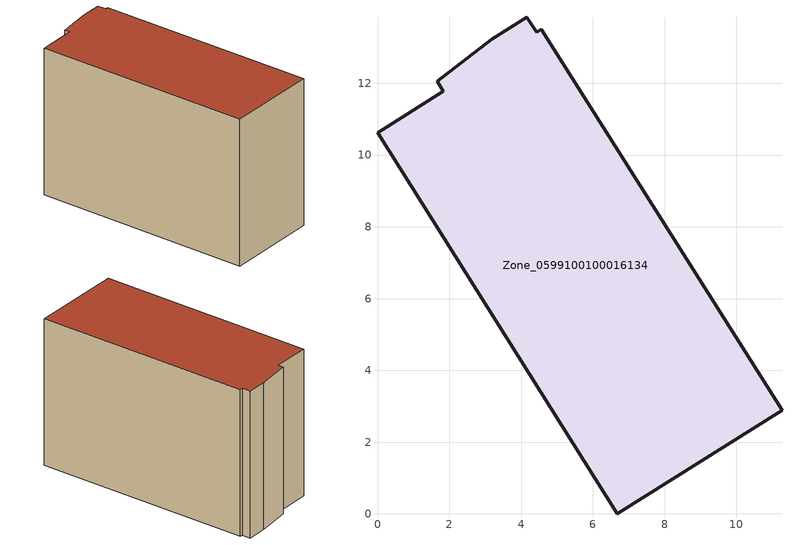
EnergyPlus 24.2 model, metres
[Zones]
Zone_0599100100016134
 floor ground (C_G): 1.66,12.06 3.18,13.22 4.16,13.85 4.43,13.42 4.57,13.5 11.27,2.88 6.68,0 0,10.62 1.84,11.78 z0
 wall outside (C_F): 4.43,13.42 4.16,13.85 3.18,13.22 1.66,12.06 1.84,11.78 0,10.62 6.68,0 11.27,2.88 4.57,13.5 4.43,13.42 z0:8.54
 roof outside (C_R): 3.18,13.22 1.66,12.06 1.84,11.78 0,10.62 6.68,0 11.27,2.88 4.57,13.5 4.43,13.42 4.16,13.85 z8.54
[BUILDING]
Pand.0599100100016134: North Axis=0; Terrain=City; Loads Convergence Tolerance Value=0.04; Temperature Convergence Tolerance Value=0.4; Solar Distribution=FullExterior; Maximum Number of Warmup Days=25; Minimum Number of Warmup Days=1
[Site:Location]
Rotterdam.The.Hague.AP_ZH_NLD Design_Conditions: Latitude=51.96; Longitude=4.45; Time Zone=1; Elevation=-4.5
[SITE:GROUNDTEMPERATURE:BUILDINGSURFACE]
18, 18, 18, 18, 18, 18, 18, 18, 18, 18, 18, 18
[MATERIAL] Thermal Absorptance=0.9; Solar Absorptance=0.7; Visible Absorptance=0.7
Name | Roughness | Thickness | Conductivity | Density | Specific Heat
G.TI.2015-2018 | MediumSmooth | 0.15 | 0.0428571 | 540 | 1210
F.TI.2015-2018 | Rough | 0.3 | 0.0666667 | 1920 | 840
R.TI.2015-2018 | MediumRough | 0.2 | 0.0333333 | 1500 | 1000
[CONSTRUCTION]
C_G: G.TI.2015-2018
C_F: F.TI.2015-2018
C_R: R.TI.2015-2018
[ZONE]
Zone_0599100100016134: Type=1; Multiplier=1; Ceiling Height=Autocalculate; Volume=Autocalculate; Floor Area=autocalculate; Part of Total Floor Area=Yes
[ZONEINFILTRATION:DESIGNFLOWRATE]
Infil_Zone_0599100100016134: Zone or ZoneList or Space or SpaceList=Zone_0599100100016134; Schedule=AlwaysOn; Design Flow Rate Calculation Method=Flow/Area; Flow Rate per Floor Area=0.0015; Constant Term Coefficient=1; Temperature Term Coefficient=0; Velocity Term Coefficient=0; Velocity Squared Term Coefficient=0
[HVACTEMPLATE:ZONE:IDEALLOADSAIRSYSTEM]
Zone_0599100100016134: Maximum Heating Supply Air Temperature=50; Minimum Cooling Supply Air Temperature=13; Maximum Heating Supply Air Humidity Ratio=0.0156; Minimum Cooling Supply Air Humidity Ratio=0.0077; Heating Limit=NoLimit; Cooling Limit=NoLimit; Dehumidification Control Type=ConstantSensibleHeatRatio; Cooling Sensible Heat Ratio=0.7; Dehumidification Setpoint=60; Humidification Control Type=None; Humidification Setpoint=30; Outdoor Air Method=None; Outdoor Air Flow Rate per Person=0.00944; Outdoor Air Flow Rate per Zone Floor Area=0; Outdoor Air Flow Rate per Zone=0; Demand Controlled Ventilation Type=None; Outdoor Air Economizer Type=NoEconomizer; Heat Recovery Type=None; Sensible Heat Recovery Effectiveness=0.7; Latent Heat Recovery Effectiveness=0.65
[ZONECONTROL:THERMOSTAT]
ThermostatControl_Zone_0599100100016134: Zone or ZoneList=Zone_0599100100016134; Control Type Schedule=DualSetpointControlType; Control 1=Thermostat_Zone_0599100100016134; Temperature Difference Between Cutout And Setpoint=0
[THERMOSTATSETPOINT:DUALSETPOINT]
Thermostat_Zone_0599100100016134: Heating Setpoint Temperature Schedule=HeatingSetpoint_Zone_0599100100016134; Cooling Setpoint Temperature Schedule=CoolingSetpoint_Zone_0599100100016134
[SCHEDULE:COMPACT]
HeatingSetpoint_Zone_0599100100016134: Through: 12/31, For: AllDays, Until: 24:00, 21
CoolingSetpoint_Zone_0599100100016134: Through: 12/31, For: AllDays, Until: 24:00, 24
DualSetpointControlType: Through: 12/31, For: AllDays, Until: 24:00, 4
AlwaysOn: Through: 12/31, For: AllDays, Until: 24:00, 1
